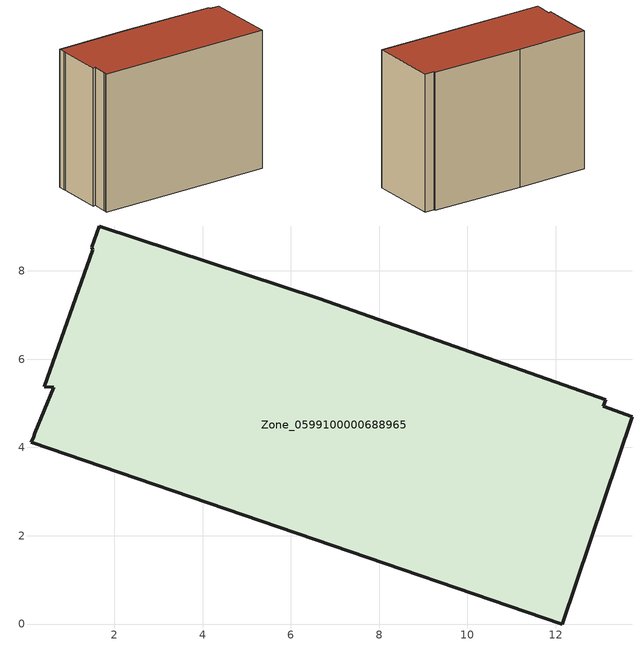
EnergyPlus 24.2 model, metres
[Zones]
Zone_0599100000688965
 floor ground (C_G): 0.17,4.24 0.2,4.32 0.63,5.37 0.41,5.38 1.51,8.48 1.49,8.53 1.65,9.02 6.66,7.37 13.13,5.08 13.08,4.93 13.73,4.7 12.15,0 0.12,4.12 z2.46
 wall outside (C_F): 13.13,5.08 6.66,7.37 1.65,9.02 1.49,8.53 1.51,8.48 0.41,5.38 0.63,5.37 0.2,4.32 0.17,4.24 0.12,4.12 12.15,0 13.73,4.7 13.08,4.93 13.13,5.08 z2.46:12.46
 roof outside (C_R): 0.63,5.37 0.2,4.32 0.17,4.24 0.12,4.12 12.15,0 13.73,4.7 13.08,4.93 13.13,5.08 6.66,7.37 1.65,9.02 1.49,8.53 1.51,8.48 0.41,5.38 z12.46
[BUILDING]
Pand.0599100000688965: North Axis=0; Terrain=City; Loads Convergence Tolerance Value=0.04; Temperature Convergence Tolerance Value=0.4; Solar Distribution=FullExterior; Maximum Number of Warmup Days=25; Minimum Number of Warmup Days=1
[Site:Location]
Rotterdam.The.Hague.AP_ZH_NLD Design_Conditions: Latitude=51.96; Longitude=4.45; Time Zone=1; Elevation=-4.5
[SITE:GROUNDTEMPERATURE:BUILDINGSURFACE]
18, 18, 18, 18, 18, 18, 18, 18, 18, 18, 18, 18
[MATERIAL] Thermal Absorptance=0.9; Solar Absorptance=0.7; Visible Absorptance=0.7
Name | Roughness | Thickness | Conductivity | Density | Specific Heat
G.TI.1946 | MediumSmooth | 0.15 | 1 | 540 | 1210
F.TI.1946 | Rough | 0.3 | 0.857143 | 1920 | 840
R.TI.1946 | MediumRough | 0.2 | 0.1 | 1500 | 1000
[CONSTRUCTION]
C_G: G.TI.1946
C_F: F.TI.1946
C_R: R.TI.1946
[ZONE]
Zone_0599100000688965: Type=1; Multiplier=1; Ceiling Height=Autocalculate; Volume=Autocalculate; Floor Area=autocalculate; Part of Total Floor Area=Yes
[ZONEINFILTRATION:DESIGNFLOWRATE]
Infil_Zone_0599100000688965: Zone or ZoneList or Space or SpaceList=Zone_0599100000688965; Schedule=AlwaysOn; Design Flow Rate Calculation Method=Flow/Area; Flow Rate per Floor Area=0.003; Constant Term Coefficient=1; Temperature Term Coefficient=0; Velocity Term Coefficient=0; Velocity Squared Term Coefficient=0
[HVACTEMPLATE:ZONE:IDEALLOADSAIRSYSTEM]
Zone_0599100000688965: Maximum Heating Supply Air Temperature=50; Minimum Cooling Supply Air Temperature=13; Maximum Heating Supply Air Humidity Ratio=0.0156; Minimum Cooling Supply Air Humidity Ratio=0.0077; Heating Limit=NoLimit; Cooling Limit=NoLimit; Dehumidification Control Type=ConstantSensibleHeatRatio; Cooling Sensible Heat Ratio=0.7; Dehumidification Setpoint=60; Humidification Control Type=None; Humidification Setpoint=30; Outdoor Air Method=None; Outdoor Air Flow Rate per Person=0.00944; Outdoor Air Flow Rate per Zone Floor Area=0; Outdoor Air Flow Rate per Zone=0; Demand Controlled Ventilation Type=None; Outdoor Air Economizer Type=NoEconomizer; Heat Recovery Type=None; Sensible Heat Recovery Effectiveness=0.7; Latent Heat Recovery Effectiveness=0.65
[ZONECONTROL:THERMOSTAT]
ThermostatControl_Zone_0599100000688965: Zone or ZoneList=Zone_0599100000688965; Control Type Schedule=DualSetpointControlType; Control 1=Thermostat_Zone_0599100000688965; Temperature Difference Between Cutout And Setpoint=0
[THERMOSTATSETPOINT:DUALSETPOINT]
Thermostat_Zone_0599100000688965: Heating Setpoint Temperature Schedule=HeatingSetpoint_Zone_0599100000688965; Cooling Setpoint Temperature Schedule=CoolingSetpoint_Zone_0599100000688965
[SCHEDULE:COMPACT]
HeatingSetpoint_Zone_0599100000688965: Through: 12/31, For: AllDays, Until: 24:00, 21
CoolingSetpoint_Zone_0599100000688965: Through: 12/31, For: AllDays, Until: 24:00, 24
DualSetpointControlType: Through: 12/31, For: AllDays, Until: 24:00, 4
AlwaysOn: Through: 12/31, For: AllDays, Until: 24:00, 1
